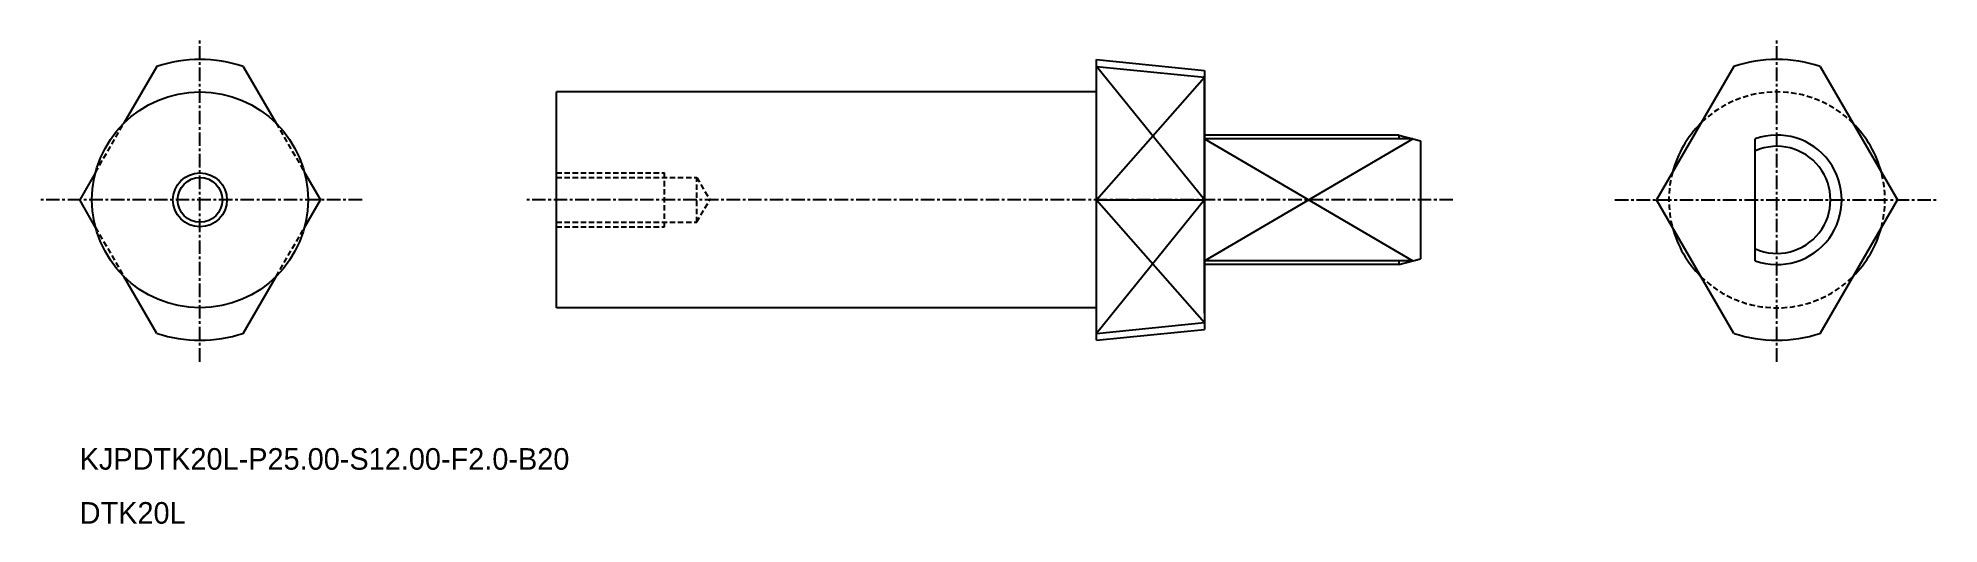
# Model space of a CAD drawing. Extents: x -2046 to -1870, y -1014 to -969.
import ezdxf

# ---------------------------------------------------------------- set-up
doc = ezdxf.new("R2010")
doc.units = 0
doc.linetypes.add('CENTER', pattern=[2, 1.25, -0.25, 0.25, -0.25])
doc.linetypes.add('DASHED', pattern=[0.75, 0.5, -0.25])
doc.layers.get('0').update_dxf_attribs({"linetype": 'CONTINUOUS'})
doc.layers.add('CENTER', color=1, linetype='CENTER')

msp = doc.modelspace()

# ---------------------------------------------------------------- linework, layer by layer
at = {"color": 7, "linetype": 'CONTINUOUS'}
for p, q in [((-1948.46, -971.14), (-1938.46, -972.14)), ((-1948.46, -997.14), (-1948.46, -971.14)), ((-2035.46, -971.77), (-2038.5, -977.04)), ((-2027.46, -971.77), (-2024.41, -977.04)), ((-1948.46, -971.77), (-1938.46, -972.77)), ((-1938.46, -972.14), (-1938.46, -996.14)), ((-1938.46, -994.64), (-1938.46, -972.64)), ((-1889.46, -971.77), (-1896.6, -984.14)), ((-1881.46, -971.77), (-1874.31, -984.14)), ((-1998.46, -994.14), (-1998.46, -974.14)), ((-1948.46, -974.14), (-1998.46, -974.14)), ((-1920.46, -978.14), (-1938.46, -978.14)), ((-1919.18, -978.49), (-1938.46, -978.49)), ((-1920.46, -978.14), (-1918.46, -978.68)), ((-1920.46, -978.14), (-1920.46, -978.49)), ((-1887.46, -989.8), (-1887.46, -978.49)), ((-1918.46, -978.68), (-1918.46, -989.61)), ((-2041.13, -981.59), (-2042.6, -984.14)), ((-2021.79, -981.59), (-2020.31, -984.14)), ((-2041.13, -986.69), (-2042.6, -984.14)), ((-2021.79, -986.69), (-2020.31, -984.14)), ((-1948.46, -984.14), (-1938.46, -984.14)), ((-1889.46, -996.51), (-1896.6, -984.14)), ((-1881.46, -996.51), (-1874.31, -984.14)), ((-1919.18, -989.8), (-1938.46, -989.8)), ((-1920.46, -990.14), (-1938.46, -990.14)), ((-1920.46, -990.14), (-1918.46, -989.61)), ((-1920.46, -989.8), (-1920.46, -990.14)), ((-2035.46, -996.51), (-2038.5, -991.24)), ((-2027.46, -996.51), (-2024.41, -991.24)), ((-1948.46, -994.14), (-1998.46, -994.14)), ((-1948.46, -996.51), (-1938.46, -995.51)), ((-1948.46, -997.14), (-1938.46, -996.14))]:
    msp.add_line(p, q, dxfattribs=at)
at = {"color": 3, "linetype": 'CONTINUOUS'}
for p, q in [((-1938.46, -984.14), (-1948.46, -971.77)), ((-1948.46, -984.14), (-1938.46, -972.77)), ((-1938.46, -989.8), (-1919.18, -978.49)), ((-1938.46, -978.49), (-1919.18, -989.8)), ((-1938.46, -984.14), (-1948.46, -996.51)), ((-1948.46, -984.14), (-1938.46, -995.51))]:
    msp.add_line(p, q, dxfattribs=at)
at = {"color": 3, "linetype": 'DASHED'}
for p, q in [((-2041.13, -981.59), (-2038.5, -977.04)), ((-2024.41, -977.04), (-2021.79, -981.59)), ((-1998.46, -981.64), (-1988.46, -981.64)), ((-1998.46, -982.08), (-1985.46, -982.08)), ((-1988.46, -986.64), (-1988.46, -981.64)), ((-1985.46, -986.21), (-1985.46, -982.08)), ((-1985.46, -982.08), (-1984.26, -984.14)), ((-1985.46, -986.21), (-1984.26, -984.14)), ((-2041.13, -986.69), (-2038.5, -991.24)), ((-2024.41, -991.24), (-2021.79, -986.69)), ((-1998.46, -986.21), (-1985.46, -986.21)), ((-1998.46, -986.64), (-1988.46, -986.64))]:
    msp.add_line(p, q, dxfattribs=at)
at = {"color": 7, "linetype": 'CONTINUOUS'}
for radius in [10, 2.07]:
    msp.add_circle((-2031.46, -984.14), radius, dxfattribs=at)
at = {"color": 3, "linetype": 'CONTINUOUS'}
msp.add_circle((-2031.46, -984.14), 2.5, dxfattribs=at)
at = {"color": 7, "linetype": 'CONTINUOUS'}
for centre, radius, start, end in [((-2031.46, -984.14), 13, 72.0798, 107.9202), ((-1885.46, -984.14), 13, 72.0798, 107.9202), ((-1885.46, -984.14), 10, 134.7693, 165.2307), ((-1885.46, -984.14), 6, 250.5288, 109.4712), ((-1885.46, -984.14), 10, 14.7693, 45.2307), ((-1885.46, -984.14), 4.96, 246.2409, 113.7591), ((-1885.46, -984.14), 10, 194.7693, 225.2307), ((-1885.46, -984.14), 10, 314.7693, 345.2307), ((-2031.46, -984.14), 13, 252.0798, 287.9202), ((-1885.46, -984.14), 13, 252.0798, 287.9202)]:
    msp.add_arc(centre, radius, start, end, dxfattribs=at)
at = {"color": 3, "linetype": 'DASHED'}
for start, end in [(45.2307, 134.7693), (165.2307, 194.7693), (345.2307, 14.7693), (345.2307, 14.7693), (225.2307, 314.7693)]:
    msp.add_arc((-1885.46, -984.14), 10, start, end, dxfattribs=at)
at = {"layer": 'CENTER', "color": 1, "linetype": 'CENTER'}
for p, q in [((-2031.46, -999.14), (-2031.46, -969.14)), ((-1885.46, -999.14), (-1885.46, -969.14)), ((-2016.46, -984.14), (-2046.46, -984.14)), ((-1915.46, -984.14), (-2001.46, -984.14)), ((-1900.46, -984.14), (-1870.46, -984.14))]:
    msp.add_line(p, q, dxfattribs=at)

# ---------------------------------------------------------------- texts
at = {"color": 7, "linetype": 'CONTINUOUS'}
for s, p in [('KJPDTK20L-P25.00-S12.00-F2.0-B20', (-2042.6, -1009.14)), ('DTK20L', (-2042.6, -1014.14))]:
    msp.add_text(s, height=2, dxfattribs=at).set_placement(p)

doc.saveas('drawing.dxf')
